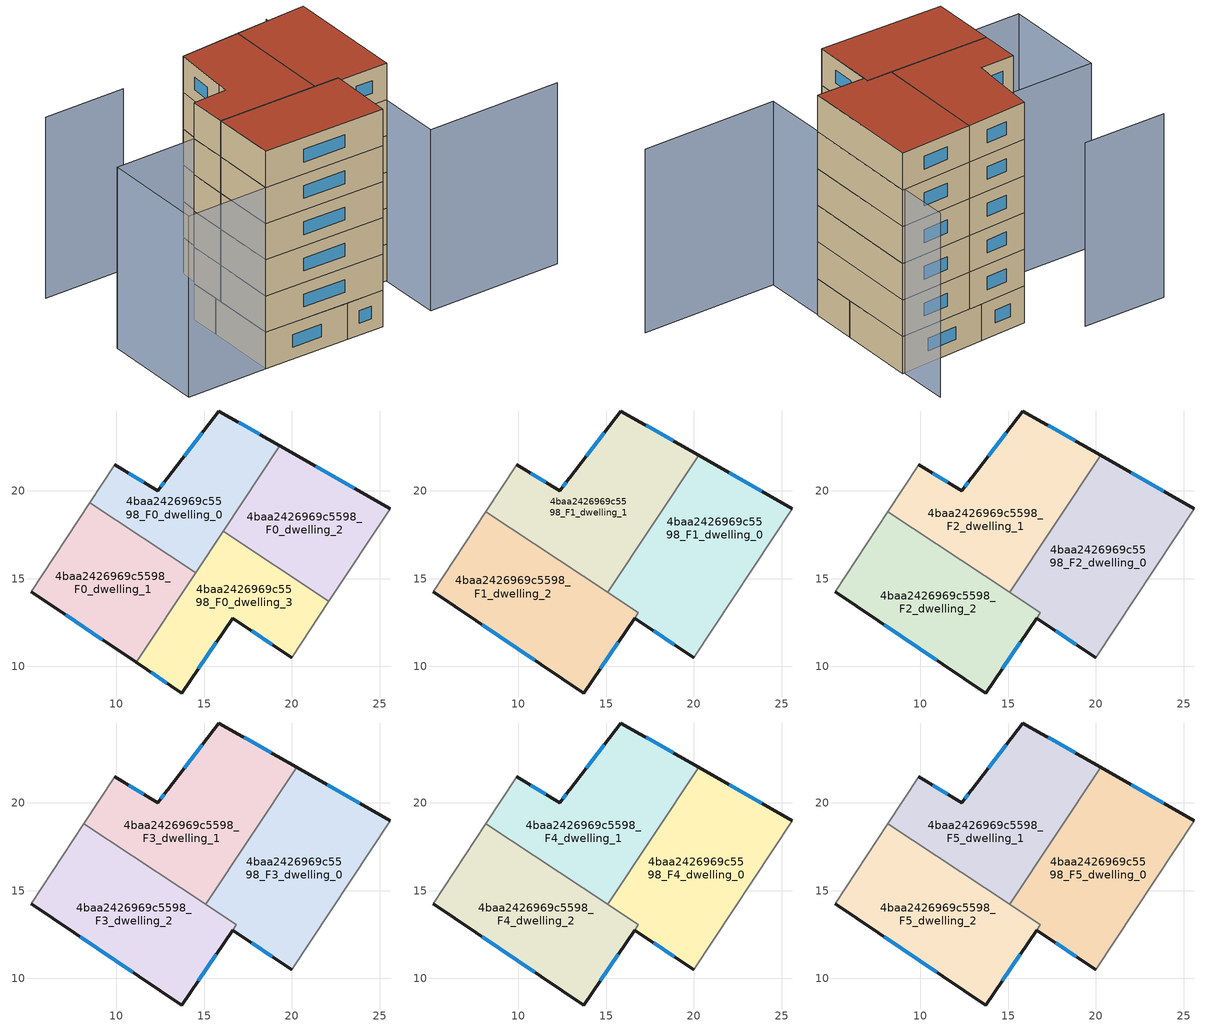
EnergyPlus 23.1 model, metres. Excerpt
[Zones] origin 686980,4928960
4baa2426969c5598_F0_dwelling_0
 floor ground (EU_floor_Construction): 19.31,22.58 14.52,15.33 8.49,19.31 9.92,21.5 12.36,20 12.91,20.72 15.85,24.55 z0
 wall outside (EU_wall_Construction): 19.31,22.58 15.85,24.55 12.91,20.72 12.36,20 9.92,21.5 z0:3
 wall adiabatic (EU_wall_Construction): 9.92,21.5 8.49,19.31 z0:3
 wall to 4baa2426969c5598_F0_dwelling_1 (EU_wall_Construction): 8.49,19.31 14.51,15.33 z0:3
 wall to 4baa2426969c5598_F0_dwelling_2 (EU_wall_Construction): 16.09,17.71 19.31,22.58 z0:3
 wall to 4baa2426969c5598_F0_dwelling_3 (EU_wall_Construction): 14.52,15.33 16.09,17.71 z0:3
 window (EU_Window_Construction): 11.57,20.49 10.71,21.01 / 12.73,20.49 12.54,20.23 / 14.89,23.3 13.86,21.97 / 18.18,23.22 16.97,23.91 z0.98:2.02
4baa2426969c5598_F0_dwelling_1
 floor ground (EU_floor_Construction): 14.52,15.33 11.14,10.23 5.17,14.25 8.49,19.31 z0
 wall outside (EU_wall_Construction): 5.17,14.25 11.14,10.23 z0:3
 wall adiabatic (EU_wall_Construction): 8.49,19.31 5.17,14.25 z0:3
 wall to 4baa2426969c5598_F0_dwelling_3 (EU_wall_Construction): 11.14,10.23 14.52,15.33 z0:3
 window (EU_Window_Construction): 7.11,12.94 9.2,11.54 z0.98:2.02
4baa2426969c5598_F0_dwelling_2
 floor ground (EU_floor_Construction): 25.6,18.99 22.11,13.72 16.09,17.71 19.31,22.58 z0
 wall outside (EU_wall_Construction): 25.6,18.99 19.31,22.58 z0:3
 wall adiabatic (EU_wall_Construction): 22.11,13.72 25.6,18.99 z0:3
 wall to 4baa2426969c5598_F0_dwelling_3 (EU_wall_Construction): 16.09,17.71 22.11,13.72 z0:3
 window (EU_Window_Construction): 23.55,20.16 21.36,21.41 z0.98:2.02
4baa2426969c5598_F0_dwelling_3
 floor ground (EU_floor_Construction): 22.11,13.72 19.99,10.51 16.63,12.76 13.73,8.49 11.14,10.23 16.09,17.71 z0
 wall outside (EU_wall_Construction): 11.14,10.23 13.73,8.49 16.63,12.76 19.99,10.51 z0:3
 wall adiabatic (EU_wall_Construction): 19.99,10.51 22.11,13.72 z0:3
 window (EU_Window_Construction): 11.98,9.66 12.89,9.06 / 17.72,12.03 18.9,11.24 / 14.67,9.88 15.68,11.37 z0.98:2.02
 ceiling adiabatic (EU_roof_Construction): 15.11,14.22 16.09,17.71 14.18,14.83 z3
4baa2426969c5598_F1_dwelling_0
 floor to 4baa2426969c5598_F0_dwelling_2 (EU_floor_Construction): 25.6,18.99 22.11,13.72 17.01,17.1 20.27,22.03 z3
 floor to 4baa2426969c5598_F0_dwelling_3 (EU_floor_Construction): 22.11,13.72 19.99,10.51 16.63,12.76 16.84,13.07 15.11,14.22 17.01,17.1 z3
 wall outside (EU_wall_Construction): 25.6,18.99 20.27,22.03 / 16.63,12.76 19.99,10.51 z3:6
 wall adiabatic (EU_wall_Construction): 19.99,10.51 25.6,18.99 z3:6
 wall to 4baa2426969c5598_F1_dwelling_1 (EU_wall_Construction): 20.27,22.03 15.11,14.22 z3:6
 wall to 4baa2426969c5598_F1_dwelling_2 (EU_wall_Construction): 15.11,14.22 16.84,13.07 16.63,12.76 z3:6
 window (EU_Window_Construction): 23.87,19.98 22,21.04 / 17.72,12.03 18.9,11.24 z3.98:5.02
4baa2426969c5598_F1_dwelling_1
 floor to 4baa2426969c5598_F0_dwelling_0 (EU_floor_Construction): 19.31,22.58 16.09,17.71 9.53,18.62 8.49,19.31 9.92,21.5 12.36,20 12.91,20.72 12.93,20.75 15.85,24.55 z3; 16.09,17.71 14.51,15.33 9.53,18.62 z3
 floor to 4baa2426969c5598_F0_dwelling_1 (EU_floor_Construction): 9.53,18.62 8.16,18.81 8.49,19.31 z3; 14.51,15.33 14.18,14.83 8.16,18.81 9.53,18.62 z3
 floor to 4baa2426969c5598_F0_dwelling_3 (EU_floor_Construction): 17.01,17.1 15.11,14.22 16.09,17.71 z3
 floor to 4baa2426969c5598_F0_dwelling_2 (EU_floor_Construction): 20.27,22.03 17.01,17.1 16.09,17.71 19.31,22.58 z3
 floor adiabatic (EU_floor_Construction): 16.09,17.71 15.11,14.22 14.52,15.33 z3; 14.52,15.33 15.11,14.22 14.18,14.83 z3
 wall outside (EU_wall_Construction): 20.27,22.03 15.85,24.55 12.93,20.75 12.91,20.72 12.36,20 9.92,21.5 z3:6
 wall adiabatic (EU_wall_Construction): 9.92,21.5 8.16,18.81 z3:6
 wall to 4baa2426969c5598_F1_dwelling_2 (EU_wall_Construction): 8.16,18.81 15.11,14.22 z3:6
 window (EU_Window_Construction): 18.83,22.85 17.29,23.73 / 11.57,20.49 10.71,21.01 / 12.73,20.49 12.54,20.23 / 14.9,23.31 13.88,21.98 z3.98:5.02
4baa2426969c5598_F1_dwelling_2
 floor to 4baa2426969c5598_F0_dwelling_3 (EU_floor_Construction): 16.84,13.07 13.73,8.49 11.14,10.23 14.18,14.83 z3
 floor to 4baa2426969c5598_F0_dwelling_1 (EU_floor_Construction): 14.18,14.83 11.14,10.23 5.17,14.25 8.16,18.81 z3
 wall outside (EU_wall_Construction): 5.17,14.25 13.73,8.49 16.63,12.76 z3:6
 wall adiabatic (EU_wall_Construction): 8.16,18.81 5.17,14.25 z3:6
 window (EU_Window_Construction): 7.95,12.38 10.94,10.36 / 14.67,9.88 15.68,11.37 z3.98:5.02
4baa2426969c5598_F2_dwelling_0
 floor to 4baa2426969c5598_F1_dwelling_0 (EU_floor_Construction): 25.6,18.99 19.99,10.51 16.63,12.76 16.84,13.07 15.11,14.22 20.27,22.03 z6
 wall outside (EU_wall_Construction): 25.6,18.99 20.27,22.03 / 16.63,12.76 19.99,10.51 z6:9
 wall adiabatic (EU_wall_Construction): 19.99,10.51 25.6,18.99 z6:9
 wall to 4baa2426969c5598_F2_dwelling_1 (EU_wall_Construction): 20.27,22.03 15.11,14.22 z6:9
 wall to 4baa2426969c5598_F2_dwelling_2 (EU_wall_Construction): 15.11,14.22 16.84,13.07 16.63,12.76 z6:9
 window (EU_Window_Construction): 23.87,19.98 22,21.04 / 17.72,12.03 18.9,11.24 z6.98:8.02
4baa2426969c5598_F2_dwelling_1
 floor to 4baa2426969c5598_F1_dwelling_1 (EU_floor_Construction): 20.27,22.03 15.11,14.22 8.16,18.81 9.92,21.5 12.36,20 12.91,20.72 12.93,20.75 15.85,24.55 z6
 wall outside (EU_wall_Construction): 20.27,22.03 15.85,24.55 12.93,20.75 12.91,20.72 12.36,20 9.92,21.5 z6:9
 wall adiabatic (EU_wall_Construction): 9.92,21.5 8.16,18.81 z6:9
 wall to 4baa2426969c5598_F2_dwelling_2 (EU_wall_Construction): 8.16,18.81 15.11,14.22 z6:9
 window (EU_Window_Construction): 18.83,22.85 17.29,23.73 / 11.57,20.49 10.71,21.01 / 12.73,20.49 12.54,20.23 / 14.9,23.31 13.88,21.98 z6.98:8.02
4baa2426969c5598_F2_dwelling_2
 floor to 4baa2426969c5598_F1_dwelling_2 (EU_floor_Construction): 16.84,13.07 13.73,8.49 5.17,14.25 8.16,18.81 z6
 wall outside (EU_wall_Construction): 5.17,14.25 13.73,8.49 16.63,12.76 z6:9
 wall adiabatic (EU_wall_Construction): 8.16,18.81 5.17,14.25 z6:9
 window (EU_Window_Construction): 7.95,12.38 10.94,10.36 / 14.67,9.88 15.68,11.37 z6.98:8.02
4baa2426969c5598_F3_dwelling_0
 floor to 4baa2426969c5598_F2_dwelling_0 (EU_floor_Construction): 25.6,18.99 19.99,10.51 16.63,12.76 16.84,13.07 15.11,14.22 20.27,22.03 z9
 wall outside (EU_wall_Construction): 25.6,18.99 20.27,22.03 / 16.63,12.76 19.99,10.51 z9:12
 wall adiabatic (EU_wall_Construction): 19.99,10.51 25.6,18.99 z9:12
 wall to 4baa2426969c5598_F3_dwelling_1 (EU_wall_Construction): 20.27,22.03 15.11,14.22 z9:12
 wall to 4baa2426969c5598_F3_dwelling_2 (EU_wall_Construction): 15.11,14.22 16.84,13.07 16.63,12.76 z9:12
 window (EU_Window_Construction): 23.87,19.98 22,21.04 / 17.72,12.03 18.9,11.24 z9.98:11.02
4baa2426969c5598_F3_dwelling_1
 floor to 4baa2426969c5598_F2_dwelling_1 (EU_floor_Construction): 20.27,22.03 15.11,14.22 8.16,18.81 9.92,21.5 12.36,20 12.91,20.72 12.93,20.75 15.85,24.55 z9
 wall outside (EU_wall_Construction): 20.27,22.03 15.85,24.55 12.93,20.75 12.91,20.72 12.36,20 9.92,21.5 z9:12
 wall adiabatic (EU_wall_Construction): 9.92,21.5 8.16,18.81 z9:12
 wall to 4baa2426969c5598_F3_dwelling_2 (EU_wall_Construction): 8.16,18.81 15.11,14.22 z9:12
 window (EU_Window_Construction): 18.83,22.85 17.29,23.73 / 11.57,20.49 10.71,21.01 / 12.73,20.49 12.54,20.23 / 14.9,23.31 13.88,21.98 z9.98:11.02
4baa2426969c5598_F3_dwelling_2
 floor to 4baa2426969c5598_F2_dwelling_2 (EU_floor_Construction): 16.84,13.07 13.73,8.49 5.17,14.25 8.16,18.81 z9
 wall outside (EU_wall_Construction): 5.17,14.25 13.73,8.49 16.63,12.76 z9:12
 wall adiabatic (EU_wall_Construction): 8.16,18.81 5.17,14.25 z9:12
 window (EU_Window_Construction): 7.95,12.38 10.94,10.36 / 14.67,9.88 15.68,11.37 z9.98:11.02
4baa2426969c5598_F4_dwelling_0
 floor to 4baa2426969c5598_F3_dwelling_0 (EU_floor_Construction): 25.6,18.99 19.99,10.51 16.63,12.76 16.84,13.07 15.11,14.22 20.27,22.03 z12
 wall outside (EU_wall_Construction): 25.6,18.99 20.27,22.03 / 16.63,12.76 19.99,10.51 z12:15
 wall adiabatic (EU_wall_Construction): 19.99,10.51 25.6,18.99 z12:15
 wall to 4baa2426969c5598_F4_dwelling_1 (EU_wall_Construction): 20.27,22.03 15.11,14.22 z12:15
 wall to 4baa2426969c5598_F4_dwelling_2 (EU_wall_Construction): 15.11,14.22 16.84,13.07 16.63,12.76 z12:15
 window (EU_Window_Construction): 23.87,19.98 22,21.04 / 17.72,12.03 18.9,11.24 z12.98:14.02
4baa2426969c5598_F4_dwelling_1
 floor to 4baa2426969c5598_F3_dwelling_1 (EU_floor_Construction): 20.27,22.03 15.11,14.22 8.16,18.81 9.92,21.5 12.36,20 12.91,20.72 12.93,20.75 15.85,24.55 z12
 wall outside (EU_wall_Construction): 20.27,22.03 15.85,24.55 12.93,20.75 12.91,20.72 12.36,20 9.92,21.5 z12:15
 wall adiabatic (EU_wall_Construction): 9.92,21.5 8.16,18.81 z12:15
 wall to 4baa2426969c5598_F4_dwelling_2 (EU_wall_Construction): 8.16,18.81 15.11,14.22 z12:15
 window (EU_Window_Construction): 18.83,22.85 17.29,23.73 / 11.57,20.49 10.71,21.01 / 12.73,20.49 12.54,20.23 / 14.9,23.31 13.88,21.98 z12.98:14.02
4baa2426969c5598_F4_dwelling_2
 floor to 4baa2426969c5598_F3_dwelling_2 (EU_floor_Construction): 16.84,13.07 13.73,8.49 5.17,14.25 8.16,18.81 z12
 wall outside (EU_wall_Construction): 5.17,14.25 13.73,8.49 16.63,12.76 z12:15
 wall adiabatic (EU_wall_Construction): 8.16,18.81 5.17,14.25 z12:15
 window (EU_Window_Construction): 7.95,12.38 10.94,10.36 / 14.67,9.88 15.68,11.37 z12.98:14.02
4baa2426969c5598_F5_dwelling_0
 floor to 4baa2426969c5598_F4_dwelling_0 (EU_floor_Construction): 25.6,18.99 19.99,10.51 16.63,12.76 16.84,13.07 15.11,14.22 20.27,22.03 z15
 wall outside (EU_wall_Construction): 25.6,18.99 20.27,22.03 / 16.63,12.76 19.99,10.51 z15:18
 wall adiabatic (EU_wall_Construction): 19.99,10.51 25.6,18.99 z15:18
 wall to 4baa2426969c5598_F5_dwelling_1 (EU_wall_Construction): 20.27,22.03 15.11,14.22 z15:18
 wall to 4baa2426969c5598_F5_dwelling_2 (EU_wall_Construction): 15.11,14.22 16.84,13.07 16.63,12.76 z15:18
 window (EU_Window_Construction): 23.87,19.98 22,21.04 / 17.72,12.03 18.9,11.24 z15.98:17.02
 roof outside (EU_roof_Construction): 19.99,10.51 25.6,18.99 20.27,22.03 15.11,14.22 16.84,13.07 16.63,12.76 z18
4baa2426969c5598_F5_dwelling_1
 floor to 4baa2426969c5598_F4_dwelling_1 (EU_floor_Construction): 20.27,22.03 15.11,14.22 8.16,18.81 9.92,21.5 12.36,20 12.91,20.72 12.93,20.75 15.85,24.55 z15
 wall outside (EU_wall_Construction): 20.27,22.03 15.85,24.55 12.93,20.75 12.91,20.72 12.36,20 9.92,21.5 z15:18
 wall adiabatic (EU_wall_Construction): 9.92,21.5 8.16,18.81 z15:18
 wall to 4baa2426969c5598_F5_dwelling_2 (EU_wall_Construction): 8.16,18.81 15.11,14.22 z15:18
 window (EU_Window_Construction): 18.83,22.85 17.29,23.73 / 11.57,20.49 10.71,21.01 / 12.73,20.49 12.54,20.23 / 14.9,23.31 13.88,21.98 z15.98:17.02
 roof outside (EU_roof_Construction): 15.11,14.22 20.27,22.03 15.85,24.55 12.93,20.75 12.91,20.72 12.36,20 9.92,21.5 8.16,18.81 z18
4baa2426969c5598_F5_dwelling_2
 floor to 4baa2426969c5598_F4_dwelling_2 (EU_floor_Construction): 16.84,13.07 13.73,8.49 5.17,14.25 8.16,18.81 z15
 wall outside (EU_wall_Construction): 5.17,14.25 13.73,8.49 16.63,12.76 z15:18
 wall adiabatic (EU_wall_Construction): 8.16,18.81 5.17,14.25 z15:18
 window (EU_Window_Construction): 7.95,12.38 10.94,10.36 / 14.67,9.88 15.68,11.37 z15.98:17.02
 roof outside (EU_roof_Construction): 13.73,8.49 16.84,13.07 8.16,18.81 5.17,14.25 z18
shading: 26.53,-0.1 17.03,6.04 / 17.03,6.04 27.76,22.64 / 14.82,28.75 9.07,32.57 / 9.92,21.5 5.17,14.25 / 5.17,14.25 -0.58,18.01 / -0.58,18.01 4.17,25.27 / 4.17,25.27 9.92,21.5 z0:15
[Building]
EU S2 Campaign: North Axis=0; Terrain=City; Solar Distribution=FullExterior
[Site:Location]
Bologna: Latitude=44.5; Longitude=11.25; Time Zone=1; Elevation=37
[SizingPeriod:WeatherFileDays]
AnnualSizingPeriod: Begin Month=1; Begin Day of Month=1; End Month=12; End Day of Month=31; Day of Week for Start Day=Monday; Use Weather File Daylight Saving Period=No; Use Weather File Rain and Snow Indicators=No
[MATERIAL]
EU_InternalMass_Material: Roughness=MediumRough; Thickness=0.1; Conductivity=1; Density=1800; Specific Heat=900; Thermal Absorptance=0.9; Solar Absorptance=0.7; Visible Absorptance=0.7
[MATERIAL:NOMASS] Roughness=MediumRough; Thermal Absorptance=0.9; Solar Absorptance=0.7; Visible Absorptance=0.7
Name | Thermal Resistance
EU_wall_NoMass | 0.905828
EU_roof_NoMass | 0.37593
EU_floor_NoMass | 0.67114
[WINDOWMATERIAL:SIMPLEGLAZINGSYSTEM]
EU_Window_SimpleGlazing: UFactor=4.52486; Solar Heat Gain Coefficient=0.85; Visible Transmittance=0.85
[CONSTRUCTION]
EU_wall_Construction: EU_wall_NoMass
EU_roof_Construction: EU_roof_NoMass
EU_floor_Construction: EU_floor_NoMass
EU_Window_Construction: EU_Window_SimpleGlazing
EU_InternalMass_Construction: EU_InternalMass_Material
[ZONE] Type=1; Multiplier=1; Ceiling Height=autocalculate; Floor Area=autocalculate; Part of Total Floor Area=Yes
Name | Volume
4baa2426969c5598_F0_dwelling_0 | 131.662
4baa2426969c5598_F1_dwelling_0; 4baa2426969c5598_F2_dwelling_0; 4baa2426969c5598_F3_dwelling_0; 4baa2426969c5598_F4_dwelling_0; 4baa2426969c5598_F5_dwelling_0 | 180.256
4baa2426969c5598_F0_dwelling_1 | 131.667
4baa2426969c5598_F1_dwelling_1 | 175.529
4baa2426969c5598_F2_dwelling_1; 4baa2426969c5598_F3_dwelling_1; 4baa2426969c5598_F4_dwelling_1; 4baa2426969c5598_F5_dwelling_1 | 175.54
4baa2426969c5598_F0_dwelling_2 | 131.658
4baa2426969c5598_F1_dwelling_2 | 170.873
4baa2426969c5598_F2_dwelling_2; 4baa2426969c5598_F3_dwelling_2; 4baa2426969c5598_F4_dwelling_2; 4baa2426969c5598_F5_dwelling_2 | 170.88
4baa2426969c5598_F0_dwelling_3 | 131.687
[INTERNALMASS] Construction=EU_InternalMass_Construction
Name | Zone or ZoneList | Surface Area
4baa2426969c5598_F0_dwelling_0_EU_InternalMass | 4baa2426969c5598_F0_dwelling_0 | 43.8875
4baa2426969c5598_F0_dwelling_1_EU_InternalMass | 4baa2426969c5598_F0_dwelling_1 | 43.889
4baa2426969c5598_F0_dwelling_2_EU_InternalMass | 4baa2426969c5598_F0_dwelling_2 | 43.886
4baa2426969c5598_F0_dwelling_3_EU_InternalMass | 4baa2426969c5598_F0_dwelling_3 | 43.8957
4baa2426969c5598_F1_dwelling_0_EU_InternalMass | 4baa2426969c5598_F1_dwelling_0 | 60.0881
4baa2426969c5598_F1_dwelling_1_EU_InternalMass | 4baa2426969c5598_F1_dwelling_1 | 58.5145
4baa2426969c5598_F1_dwelling_2_EU_InternalMass | 4baa2426969c5598_F1_dwelling_2 | 56.9611
4baa2426969c5598_F2_dwelling_0_EU_InternalMass | 4baa2426969c5598_F2_dwelling_0 | 60.0881
4baa2426969c5598_F2_dwelling_1_EU_InternalMass | 4baa2426969c5598_F2_dwelling_1 | 58.5145
4baa2426969c5598_F2_dwelling_2_EU_InternalMass | 4baa2426969c5598_F2_dwelling_2 | 56.9611
4baa2426969c5598_F3_dwelling_0_EU_InternalMass | 4baa2426969c5598_F3_dwelling_0 | 60.0881
4baa2426969c5598_F3_dwelling_1_EU_InternalMass | 4baa2426969c5598_F3_dwelling_1 | 58.5145
4baa2426969c5598_F3_dwelling_2_EU_InternalMass | 4baa2426969c5598_F3_dwelling_2 | 56.9611
4baa2426969c5598_F4_dwelling_0_EU_InternalMass | 4baa2426969c5598_F4_dwelling_0 | 60.0881
4baa2426969c5598_F4_dwelling_1_EU_InternalMass | 4baa2426969c5598_F4_dwelling_1 | 58.5145
4baa2426969c5598_F4_dwelling_2_EU_InternalMass | 4baa2426969c5598_F4_dwelling_2 | 56.9611
4baa2426969c5598_F5_dwelling_0_EU_InternalMass | 4baa2426969c5598_F5_dwelling_0 | 60.0881
4baa2426969c5598_F5_dwelling_1_EU_InternalMass | 4baa2426969c5598_F5_dwelling_1 | 58.5145
4baa2426969c5598_F5_dwelling_2_EU_InternalMass | 4baa2426969c5598_F5_dwelling_2 | 56.9611
[OTHEREQUIPMENT] Fuel Type=Electricity; Design Level Calculation Method=Watts/Area; Power per Zone Floor Area=1; Fraction Latent=0; Fraction Radiant=0; Fraction Lost=0; Carbon Dioxide Generation Rate=0; EndUse Subcategory=EU_Step8_InternalGains
Name | Zone or ZoneList or Space or SpaceList | Schedule
EU_Step8_InternalGain_4baa2426969c5598_F0_dwelling_0_f000 | 4baa2426969c5598_F0_dwelling_0 | EU_Step8_GainSchedule_4baa2426969c5598_F0_dwelling_0_f000
EU_Step8_InternalGain_4baa2426969c5598_F0_dwelling_1_f000 | 4baa2426969c5598_F0_dwelling_1 | EU_Step8_GainSchedule_4baa2426969c5598_F0_dwelling_1_f000
EU_Step8_InternalGain_4baa2426969c5598_F0_dwelling_2_f000 | 4baa2426969c5598_F0_dwelling_2 | EU_Step8_GainSchedule_4baa2426969c5598_F0_dwelling_2_f000
EU_Step8_InternalGain_4baa2426969c5598_F0_dwelling_3_f000 | 4baa2426969c5598_F0_dwelling_3 | EU_Step8_GainSchedule_4baa2426969c5598_F0_dwelling_3_f000
EU_Step8_InternalGain_4baa2426969c5598_F1_dwelling_0_f000 | 4baa2426969c5598_F1_dwelling_0 | EU_Step8_GainSchedule_4baa2426969c5598_F1_dwelling_0_f000
EU_Step8_InternalGain_4baa2426969c5598_F1_dwelling_1_f000 | 4baa2426969c5598_F1_dwelling_1 | EU_Step8_GainSchedule_4baa2426969c5598_F1_dwelling_1_f000
EU_Step8_InternalGain_4baa2426969c5598_F1_dwelling_2_f000 | 4baa2426969c5598_F1_dwelling_2 | EU_Step8_GainSchedule_4baa2426969c5598_F1_dwelling_2_f000
EU_Step8_InternalGain_4baa2426969c5598_F2_dwelling_0_f000 | 4baa2426969c5598_F2_dwelling_0 | EU_Step8_GainSchedule_4baa2426969c5598_F2_dwelling_0_f000
EU_Step8_InternalGain_4baa2426969c5598_F2_dwelling_1_f000 | 4baa2426969c5598_F2_dwelling_1 | EU_Step8_GainSchedule_4baa2426969c5598_F2_dwelling_1_f000
EU_Step8_InternalGain_4baa2426969c5598_F2_dwelling_2_f000 | 4baa2426969c5598_F2_dwelling_2 | EU_Step8_GainSchedule_4baa2426969c5598_F2_dwelling_2_f000
EU_Step8_InternalGain_4baa2426969c5598_F3_dwelling_0_f000 | 4baa2426969c5598_F3_dwelling_0 | EU_Step8_GainSchedule_4baa2426969c5598_F3_dwelling_0_f000
EU_Step8_InternalGain_4baa2426969c5598_F3_dwelling_1_f000 | 4baa2426969c5598_F3_dwelling_1 | EU_Step8_GainSchedule_4baa2426969c5598_F3_dwelling_1_f000
EU_Step8_InternalGain_4baa2426969c5598_F3_dwelling_2_f000 | 4baa2426969c5598_F3_dwelling_2 | EU_Step8_GainSchedule_4baa2426969c5598_F3_dwelling_2_f000
EU_Step8_InternalGain_4baa2426969c5598_F4_dwelling_0_f000 | 4baa2426969c5598_F4_dwelling_0 | EU_Step8_GainSchedule_4baa2426969c5598_F4_dwelling_0_f000
EU_Step8_InternalGain_4baa2426969c5598_F4_dwelling_1_f000 | 4baa2426969c5598_F4_dwelling_1 | EU_Step8_GainSchedule_4baa2426969c5598_F4_dwelling_1_f000
EU_Step8_InternalGain_4baa2426969c5598_F4_dwelling_2_f000 | 4baa2426969c5598_F4_dwelling_2 | EU_Step8_GainSchedule_4baa2426969c5598_F4_dwelling_2_f000
EU_Step8_InternalGain_4baa2426969c5598_F5_dwelling_0_f000 | 4baa2426969c5598_F5_dwelling_0 | EU_Step8_GainSchedule_4baa2426969c5598_F5_dwelling_0_f000
EU_Step8_InternalGain_4baa2426969c5598_F5_dwelling_1_f000 | 4baa2426969c5598_F5_dwelling_1 | EU_Step8_GainSchedule_4baa2426969c5598_F5_dwelling_1_f000
EU_Step8_InternalGain_4baa2426969c5598_F5_dwelling_2_f000 | 4baa2426969c5598_F5_dwelling_2 | EU_Step8_GainSchedule_4baa2426969c5598_F5_dwelling_2_f000
[ZONEVENTILATION:DESIGNFLOWRATE] Schedule=EU_AlwaysOn; Design Flow Rate Calculation Method=AirChanges/Hour; Air Changes per Hour=0.73129; Ventilation Type=Natural; Fan Pressure Rise=0; Fan Total Efficiency=1; Constant Term Coefficient=1; Temperature Term Coefficient=0; Velocity Term Coefficient=0; Velocity Squared Term Coefficient=0; Minimum Indoor Temperature=-100; Maximum Indoor Temperature=100; Delta Temperature=-100; Minimum Outdoor Temperature=-100; Maximum Outdoor Temperature=100; Maximum Wind Speed=40
Name | Zone or ZoneList or Space or SpaceList
EU_ConstantAir_4baa2426969c5598_F0_dwelling_0 | 4baa2426969c5598_F0_dwelling_0
EU_ConstantAir_4baa2426969c5598_F0_dwelling_1 | 4baa2426969c5598_F0_dwelling_1
EU_ConstantAir_4baa2426969c5598_F0_dwelling_2 | 4baa2426969c5598_F0_dwelling_2
EU_ConstantAir_4baa2426969c5598_F0_dwelling_3 | 4baa2426969c5598_F0_dwelling_3
EU_ConstantAir_4baa2426969c5598_F1_dwelling_0 | 4baa2426969c5598_F1_dwelling_0
EU_ConstantAir_4baa2426969c5598_F1_dwelling_1 | 4baa2426969c5598_F1_dwelling_1
EU_ConstantAir_4baa2426969c5598_F1_dwelling_2 | 4baa2426969c5598_F1_dwelling_2
EU_ConstantAir_4baa2426969c5598_F2_dwelling_0 | 4baa2426969c5598_F2_dwelling_0
EU_ConstantAir_4baa2426969c5598_F2_dwelling_1 | 4baa2426969c5598_F2_dwelling_1
EU_ConstantAir_4baa2426969c5598_F2_dwelling_2 | 4baa2426969c5598_F2_dwelling_2
EU_ConstantAir_4baa2426969c5598_F3_dwelling_0 | 4baa2426969c5598_F3_dwelling_0
EU_ConstantAir_4baa2426969c5598_F3_dwelling_1 | 4baa2426969c5598_F3_dwelling_1
EU_ConstantAir_4baa2426969c5598_F3_dwelling_2 | 4baa2426969c5598_F3_dwelling_2
EU_ConstantAir_4baa2426969c5598_F4_dwelling_0 | 4baa2426969c5598_F4_dwelling_0
EU_ConstantAir_4baa2426969c5598_F4_dwelling_1 | 4baa2426969c5598_F4_dwelling_1
EU_ConstantAir_4baa2426969c5598_F4_dwelling_2 | 4baa2426969c5598_F4_dwelling_2
EU_ConstantAir_4baa2426969c5598_F5_dwelling_0 | 4baa2426969c5598_F5_dwelling_0
EU_ConstantAir_4baa2426969c5598_F5_dwelling_1 | 4baa2426969c5598_F5_dwelling_1
EU_ConstantAir_4baa2426969c5598_F5_dwelling_2 | 4baa2426969c5598_F5_dwelling_2
[HVACTEMPLATE:THERMOSTAT] Constant Heating Setpoint=20; Constant Cooling Setpoint=50
EU_HeatOnly_4baa2426969c5598_F0_dwelling_0; EU_HeatOnly_4baa2426969c5598_F0_dwelling_1; EU_HeatOnly_4baa2426969c5598_F0_dwelling_2; EU_HeatOnly_4baa2426969c5598_F0_dwelling_3; EU_HeatOnly_4baa2426969c5598_F1_dwelling_0; EU_HeatOnly_4baa2426969c5598_F1_dwelling_1; EU_HeatOnly_4baa2426969c5598_F1_dwelling_2; EU_HeatOnly_4baa2426969c5598_F2_dwelling_0; EU_HeatOnly_4baa2426969c5598_F2_dwelling_1; EU_HeatOnly_4baa2426969c5598_F2_dwelling_2; EU_HeatOnly_4baa2426969c5598_F3_dwelling_0; EU_HeatOnly_4baa2426969c5598_F3_dwelling_1; EU_HeatOnly_4baa2426969c5598_F3_dwelling_2; EU_HeatOnly_4baa2426969c5598_F4_dwelling_0; EU_HeatOnly_4baa2426969c5598_F4_dwelling_1; EU_HeatOnly_4baa2426969c5598_F4_dwelling_2; EU_HeatOnly_4baa2426969c5598_F5_dwelling_0; EU_HeatOnly_4baa2426969c5598_F5_dwelling_1; EU_HeatOnly_4baa2426969c5598_F5_dwelling_2
[HVACTEMPLATE:ZONE:IDEALLOADSAIRSYSTEM] System Availability Schedule=EU_AlwaysOn; Maximum Heating Supply Air Temperature=50; Minimum Cooling Supply Air Temperature=13; Maximum Heating Supply Air Humidity Ratio=0.0156; Minimum Cooling Supply Air Humidity Ratio=0.0077; Heating Limit=NoLimit; Cooling Limit=NoLimit; Heating Availability Schedule=EU_AlwaysOn; Cooling Availability Schedule=EU_CoolingOff; Dehumidification Control Type=ConstantSensibleHeatRatio; Cooling Sensible Heat Ratio=0.7; Dehumidification Setpoint=60; Humidification Control Type=None; Humidification Setpoint=30; Outdoor Air Method=None; Outdoor Air Flow Rate per Person=0.00944; Outdoor Air Flow Rate per Zone Floor Area=0; Outdoor Air Flow Rate per Zone=0; Demand Controlled Ventilation Type=None; Outdoor Air Economizer Type=NoEconomizer; Heat Recovery Type=None; Sensible Heat Recovery Effectiveness=0.7; Latent Heat Recovery Effectiveness=0.65
Name | Template Thermostat
4baa2426969c5598_F0_dwelling_0 | EU_HeatOnly_4baa2426969c5598_F0_dwelling_0
4baa2426969c5598_F0_dwelling_1 | EU_HeatOnly_4baa2426969c5598_F0_dwelling_1
4baa2426969c5598_F0_dwelling_2 | EU_HeatOnly_4baa2426969c5598_F0_dwelling_2
4baa2426969c5598_F0_dwelling_3 | EU_HeatOnly_4baa2426969c5598_F0_dwelling_3
4baa2426969c5598_F1_dwelling_0 | EU_HeatOnly_4baa2426969c5598_F1_dwelling_0
4baa2426969c5598_F1_dwelling_1 | EU_HeatOnly_4baa2426969c5598_F1_dwelling_1
4baa2426969c5598_F1_dwelling_2 | EU_HeatOnly_4baa2426969c5598_F1_dwelling_2
4baa2426969c5598_F2_dwelling_0 | EU_HeatOnly_4baa2426969c5598_F2_dwelling_0
4baa2426969c5598_F2_dwelling_1 | EU_HeatOnly_4baa2426969c5598_F2_dwelling_1
4baa2426969c5598_F2_dwelling_2 | EU_HeatOnly_4baa2426969c5598_F2_dwelling_2
4baa2426969c5598_F3_dwelling_0 | EU_HeatOnly_4baa2426969c5598_F3_dwelling_0
4baa2426969c5598_F3_dwelling_1 | EU_HeatOnly_4baa2426969c5598_F3_dwelling_1
4baa2426969c5598_F3_dwelling_2 | EU_HeatOnly_4baa2426969c5598_F3_dwelling_2
4baa2426969c5598_F4_dwelling_0 | EU_HeatOnly_4baa2426969c5598_F4_dwelling_0
4baa2426969c5598_F4_dwelling_1 | EU_HeatOnly_4baa2426969c5598_F4_dwelling_1
4baa2426969c5598_F4_dwelling_2 | EU_HeatOnly_4baa2426969c5598_F4_dwelling_2
4baa2426969c5598_F5_dwelling_0 | EU_HeatOnly_4baa2426969c5598_F5_dwelling_0
4baa2426969c5598_F5_dwelling_1 | EU_HeatOnly_4baa2426969c5598_F5_dwelling_1
4baa2426969c5598_F5_dwelling_2 | EU_HeatOnly_4baa2426969c5598_F5_dwelling_2
[SIZING:ZONE] Zone Cooling Design Supply Air Temperature Input Method=SupplyAirTemperature; Zone Cooling Design Supply Air Temperature=13; Zone Heating Design Supply Air Temperature Input Method=SupplyAirTemperature; Zone Heating Design Supply Air Temperature=50; Zone Cooling Design Supply Air Humidity Ratio=0.008; Zone Heating Design Supply Air Humidity Ratio=0.008; Cooling Design Air Flow Method=DesignDay; Cooling Design Air Flow Rate=0; Cooling Minimum Air Flow per Zone Floor Area=0.000762; Cooling Minimum Air Flow=0; Cooling Minimum Air Flow Fraction=0.2; Heating Design Air Flow Method=DesignDay; Heating Design Air Flow Rate=0; Heating Maximum Air Flow per Zone Floor Area=0.002032; Heating Maximum Air Flow=0.141576; Heating Maximum Air Flow Fraction=0.3; Account for Dedicated Outdoor Air System=No; Dedicated Outdoor Air System Control Strategy=NeutralSupplyAir; Dedicated Outdoor Air Low Setpoint Temperature for Design=autosize; Dedicated Outdoor Air High Setpoint Temperature for Design=autosize; Zone Load Sizing Method=Sensible Load Only No Latent Load; Zone Latent Cooling Design Supply Air Humidity Ratio Input Method=HumidityRatioDifference; Zone Cooling Design Supply Air Humidity Ratio Difference=0.005; Zone Latent Heating Design Supply Air Humidity Ratio Input Method=HumidityRatioDifference; Zone Humidification Design Supply Air Humidity Ratio Difference=0.005
4baa2426969c5598_F0_dwelling_0; 4baa2426969c5598_F0_dwelling_1; 4baa2426969c5598_F0_dwelling_2; 4baa2426969c5598_F0_dwelling_3; 4baa2426969c5598_F1_dwelling_0; 4baa2426969c5598_F1_dwelling_1; 4baa2426969c5598_F1_dwelling_2; 4baa2426969c5598_F2_dwelling_0; 4baa2426969c5598_F2_dwelling_1; 4baa2426969c5598_F2_dwelling_2; 4baa2426969c5598_F3_dwelling_0; 4baa2426969c5598_F3_dwelling_1; 4baa2426969c5598_F3_dwelling_2; 4baa2426969c5598_F4_dwelling_0; 4baa2426969c5598_F4_dwelling_1; 4baa2426969c5598_F4_dwelling_2; 4baa2426969c5598_F5_dwelling_0; 4baa2426969c5598_F5_dwelling_1; 4baa2426969c5598_F5_dwelling_2
[SCHEDULE:CONSTANT]
Name | Hourly Value
EU_AlwaysOn | 1
EU_CoolingOff | 0
[SCHEDULE:FILE] Column Number=1; Rows to Skip at Top=0; Number of Hours of Data=8760; Column Separator=Comma; Interpolate to Timestep=No; Minutes per Item=60; Adjust Schedule for Daylight Savings=Yes
Name | File
EU_Step8_GainSchedule_4baa2426969c5598_F0_dwelling_0_f000 | ../../schedules/4baa2426969c5598/4baa2426969c5598_F0_dwelling_0_f000_gain.csv
EU_Step8_GainSchedule_4baa2426969c5598_F0_dwelling_1_f000 | ../../schedules/4baa2426969c5598/4baa2426969c5598_F0_dwelling_1_f000_gain.csv
EU_Step8_GainSchedule_4baa2426969c5598_F0_dwelling_2_f000 | ../../schedules/4baa2426969c5598/4baa2426969c5598_F0_dwelling_2_f000_gain.csv
EU_Step8_GainSchedule_4baa2426969c5598_F0_dwelling_3_f000 | ../../schedules/4baa2426969c5598/4baa2426969c5598_F0_dwelling_3_f000_gain.csv
EU_Step8_GainSchedule_4baa2426969c5598_F1_dwelling_0_f000 | ../../schedules/4baa2426969c5598/4baa2426969c5598_F1_dwelling_0_f000_gain.csv
EU_Step8_GainSchedule_4baa2426969c5598_F1_dwelling_1_f000 | ../../schedules/4baa2426969c5598/4baa2426969c5598_F1_dwelling_1_f000_gain.csv
EU_Step8_GainSchedule_4baa2426969c5598_F1_dwelling_2_f000 | ../../schedules/4baa2426969c5598/4baa2426969c5598_F1_dwelling_2_f000_gain.csv
EU_Step8_GainSchedule_4baa2426969c5598_F2_dwelling_0_f000 | ../../schedules/4baa2426969c5598/4baa2426969c5598_F2_dwelling_0_f000_gain.csv
EU_Step8_GainSchedule_4baa2426969c5598_F2_dwelling_1_f000 | ../../schedules/4baa2426969c5598/4baa2426969c5598_F2_dwelling_1_f000_gain.csv
EU_Step8_GainSchedule_4baa2426969c5598_F2_dwelling_2_f000 | ../../schedules/4baa2426969c5598/4baa2426969c5598_F2_dwelling_2_f000_gain.csv
EU_Step8_GainSchedule_4baa2426969c5598_F3_dwelling_0_f000 | ../../schedules/4baa2426969c5598/4baa2426969c5598_F3_dwelling_0_f000_gain.csv
EU_Step8_GainSchedule_4baa2426969c5598_F3_dwelling_1_f000 | ../../schedules/4baa2426969c5598/4baa2426969c5598_F3_dwelling_1_f000_gain.csv
EU_Step8_GainSchedule_4baa2426969c5598_F3_dwelling_2_f000 | ../../schedules/4baa2426969c5598/4baa2426969c5598_F3_dwelling_2_f000_gain.csv
EU_Step8_GainSchedule_4baa2426969c5598_F4_dwelling_0_f000 | ../../schedules/4baa2426969c5598/4baa2426969c5598_F4_dwelling_0_f000_gain.csv
EU_Step8_GainSchedule_4baa2426969c5598_F4_dwelling_1_f000 | ../../schedules/4baa2426969c5598/4baa2426969c5598_F4_dwelling_1_f000_gain.csv
EU_Step8_GainSchedule_4baa2426969c5598_F4_dwelling_2_f000 | ../../schedules/4baa2426969c5598/4baa2426969c5598_F4_dwelling_2_f000_gain.csv
EU_Step8_GainSchedule_4baa2426969c5598_F5_dwelling_0_f000 | ../../schedules/4baa2426969c5598/4baa2426969c5598_F5_dwelling_0_f000_gain.csv
EU_Step8_GainSchedule_4baa2426969c5598_F5_dwelling_1_f000 | ../../schedules/4baa2426969c5598/4baa2426969c5598_F5_dwelling_1_f000_gain.csv
EU_Step8_GainSchedule_4baa2426969c5598_F5_dwelling_2_f000 | ../../schedules/4baa2426969c5598/4baa2426969c5598_F5_dwelling_2_f000_gain.csv
